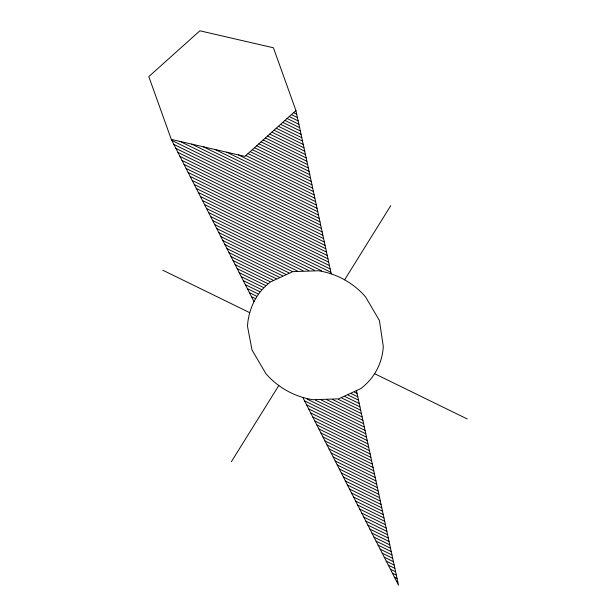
<?xml version="1.0" encoding="UTF-8"?>
<svg xmlns="http://www.w3.org/2000/svg" width="616" height="616" viewBox="0 0 616 616"><rect width="100%" height="100%" fill="white"/><g stroke="black" fill="none" stroke-linecap="round" stroke-linejoin="round"><path stroke-width="0.92" d="M231.4 461.677L278.809 385.516M344.621 279.826A76.784 65.75 8.2 0 1 365.573 296.92L379.402 320.497L383.291 346.377A76.784 65.75 8.2 0 1 376.861 369.808A68.291 58.474 8.2 0 1 360.753 388.619L338.5 398.86L312.874 399.699A68.291 58.474 8.2 0 1 286.771 390.652A76.784 65.75 8.2 0 1 265.827 373.55L251.998 349.973L247.501 326.311A84.038 71.964 8.2 0 1 254.531 300.67A68.291 58.474 8.2 0 1 270.647 281.851L292.9 271.61L318.526 270.77A68.291 58.474 8.2 0 1 344.621 279.826L390.767 205.644M295.926 110.572L244.868 156.387L171.31 139.409L148.81 76.615L199.869 30.8L273.427 47.779L295.926 110.572L331.223 273.874M293.609 112.659L296.696 114.168M291.437 114.607L297.428 117.533M289.266 116.555L298.152 120.898M287.095 118.503L298.883 124.263M284.923 120.451L299.607 127.627M282.752 122.399L300.339 130.992M280.58 124.347L301.062 134.357M278.409 126.295L301.794 137.722M276.238 128.244L302.518 141.087M274.066 130.192L303.249 144.452M271.895 132.14L303.973 147.809M269.723 134.088L304.697 151.174M267.552 136.036L305.428 154.539M265.38 137.984L306.152 157.904M263.209 139.932L306.884 161.269M261.038 141.88L307.607 164.634M258.866 143.828L308.339 167.999M256.695 145.776L309.063 171.364M254.524 147.725L309.794 174.728M252.352 149.673L310.518 178.093M250.181 151.621L311.242 181.458M248.009 153.569L311.973 184.823M245.838 155.517L312.697 188.188M238.407 154.901L313.429 191.553M226.734 152.198L314.152 194.918M215.061 149.503L314.884 198.283M203.38 146.808L315.608 201.648M191.707 144.113L316.339 205.013M180.034 141.418L317.063 208.377M171.826 140.417L317.787 211.742M173.866 144.429L318.518 215.107M175.906 148.433L319.242 218.472M177.947 152.437L319.974 221.837M179.995 156.449L320.697 225.202M182.036 160.453L321.429 228.559M184.076 164.464L322.153 231.924M186.117 168.468L322.884 235.289M188.165 172.472L323.608 238.654M190.205 176.484L324.332 242.019M192.246 180.488L325.063 245.384M194.286 184.5L325.787 248.749M196.335 188.504L326.519 252.113M198.375 192.508L327.242 255.478M200.416 196.519L327.974 258.843M202.456 200.523L328.698 262.208M204.497 204.535L329.429 265.573M206.545 208.539L330.153 268.938M208.585 212.551L330.884 272.303M210.626 216.555L321.614 270.778M212.666 220.559L314.599 270.362M214.715 224.57L308.824 270.555M216.755 228.575L303.057 270.74M218.795 232.586L297.282 270.932M220.836 236.59L292.053 271.387M222.884 240.594L288.881 272.842M224.925 244.606L285.709 274.305M226.965 248.61L282.536 275.76M229.006 252.622L279.364 277.223M231.054 256.626L276.191 278.678M233.094 260.63L273.019 280.141M235.135 264.641L269.954 281.651M237.175 268.645L267.621 283.522M239.216 272.657L265.442 285.462M241.264 276.661L263.386 287.472M243.305 280.665L261.469 289.543M245.345 284.677L259.683 291.676M247.386 288.681L258.012 293.878M249.434 292.692L256.472 296.134M251.474 296.696L255.055 298.444M162.793 270.208L249.742 312.689M374.613 373.704L467.19 418.942M354.439 392.146L357.064 393.424M351.266 393.601L357.788 396.789M348.094 395.064L358.52 400.154M344.921 396.519L359.244 403.518M341.749 397.982L359.967 406.883M338.484 399.399L360.699 410.248M332.709 399.584L361.423 413.613M326.942 399.776L362.154 416.978M321.167 399.961L362.878 420.343M315.392 400.154L363.609 423.708M307.107 399.114L364.333 427.073M304.574 400.885L365.065 430.438M306.614 404.889L365.788 433.803M308.655 408.893L366.512 437.168M310.703 412.905L367.244 440.532M312.743 416.909L367.968 443.897M314.784 420.921L368.699 447.262M316.824 424.925L369.423 450.627M318.872 428.928L370.154 453.992M320.913 432.94L370.878 457.357M322.953 436.944L371.61 460.722M324.994 440.956L372.334 464.087M327.034 444.96L373.057 467.452M329.083 448.972L373.789 470.817M331.123 452.976L374.513 474.174M333.164 456.98L375.244 477.539M335.204 460.991L375.968 480.903M337.252 464.995L376.699 484.268M339.293 469.007L377.423 487.633M341.333 473.011L378.155 490.998M343.374 477.015L378.879 494.363M345.422 481.027L379.61 497.728M347.463 485.031L380.334 501.093M349.503 489.042L381.058 504.458M351.543 493.046L381.789 507.823M353.584 497.05L382.513 511.188M355.632 501.062L383.244 514.553M357.673 505.066L383.968 517.917M359.713 509.078L384.7 521.282M361.754 513.082L385.423 524.647M363.802 517.086L386.155 528.012M365.842 521.097L386.879 531.377M367.883 525.102L387.603 534.742M369.923 529.113L388.334 538.107M371.972 533.117L389.058 541.472M374.012 537.121L389.789 544.837M376.053 541.133L390.513 548.202M378.093 545.137L391.245 551.566M380.141 549.149L391.969 554.924M382.182 553.153L392.7 558.288M384.222 557.157L393.424 561.653M386.263 561.168L394.148 565.018M388.303 565.172L394.879 568.383M390.351 569.184L395.603 571.748M392.392 573.188L396.334 575.113M394.433 577.2L397.058 578.478M396.473 581.204L397.79 581.843M171.31 139.409L254.015 301.686M302.81 397.428L398.513 585.2L356.448 390.598"/></g></svg>
